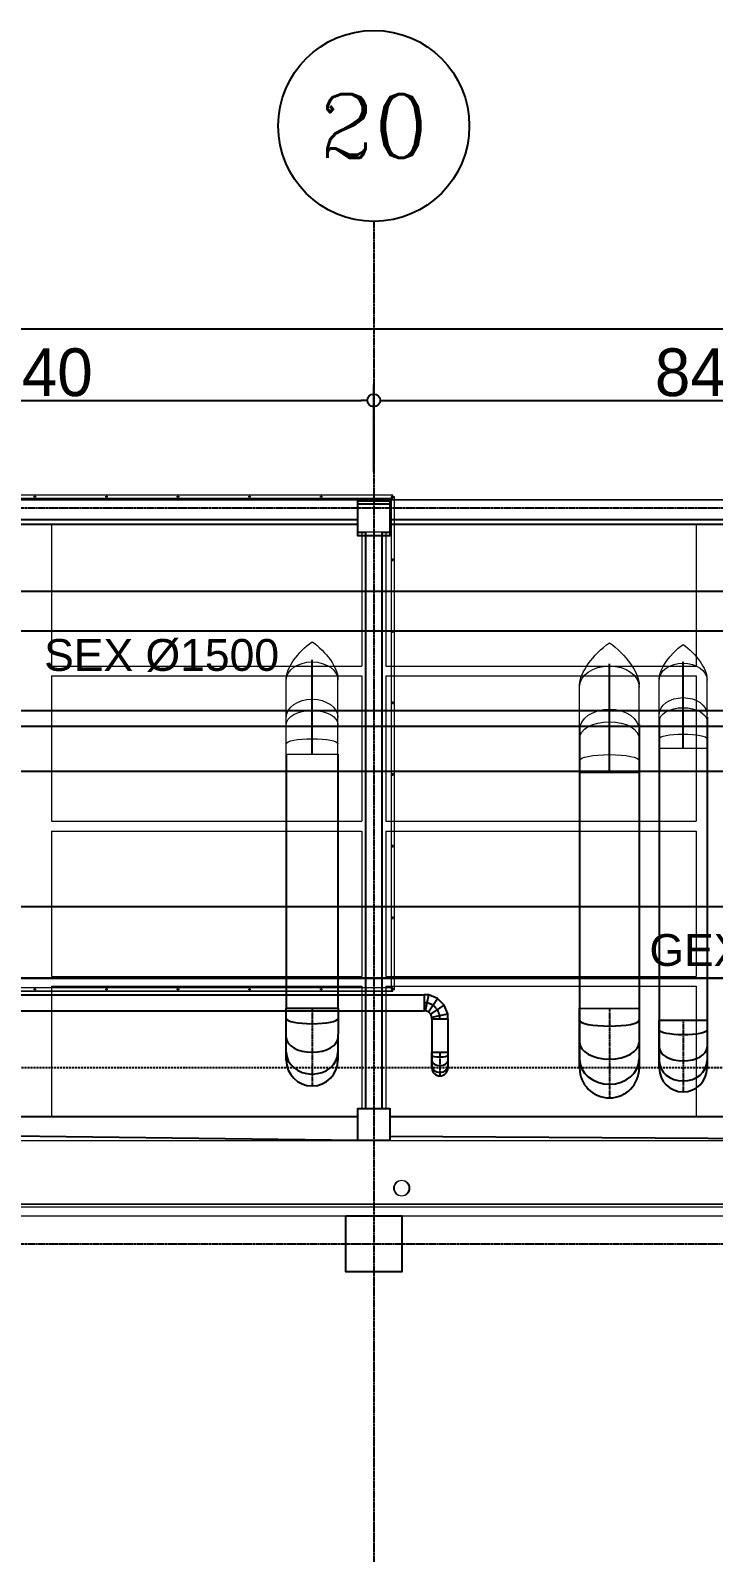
# Model space of a CAD drawing. Extents: x -3450 to 27857, y -1288 to 11880.
# Drawn here: x 16369 to 17227, y 8612 to 10525 of the extents above; entities that cross this region are included whole.
import ezdxf
from ezdxf.enums import TextEntityAlignment as Align

# ---------------------------------------------------------------- set-up
doc = ezdxf.new("R2010")
doc.units = 0
for name, pattern in [('188K-SM-03-F20-MECH-EQ-Y2257103$0$CENTER', [2, 1.25, -0.25, 0.25, -0.25]), ('188K-SM-03-F20-MECH-EQ-Y2257103$0$CENTER2', [1.125, 0.75, -0.125, 0.125, -0.125]), ('188K-SM-03-F20-MECH-EQ-Y2257103$0$HIDDEN', [0.375, 0.25, -0.125]), ('X-S-FAB-L20$0$COL-CEN-LIN', [3.25, 2.5, -0.25, 0.25, -0.25])]:
    doc.linetypes.add(name, pattern=pattern)
for name, color, linetype in [('188K-SM-03-F20-MECH-EQ-Y2257103$0$0-Block Center-Line', 1, '188K-SM-03-F20-MECH-EQ-Y2257103$0$CENTER'), ('188K-SM-03-F20-MECH-EQ-Y2257103$0$0-CF-AAS-AEX', 1, 'Continuous'), ('188K-SM-03-F20-MECH-EQ-Y2257103$0$0-CF-AAS-CVD', 140, 'Continuous'), ('188K-SM-03-F20-MECH-EQ-Y2257103$0$0-CF-AAS-GEX', 5, 'Continuous'), ('188K-SM-03-F20-MECH-EQ-Y2257103$0$0-CF-AAS-SEX', 3, 'Continuous'), ('188K-SM-03-F20-MECH-EQ-Y2257103$0$0-CF-AAS-VEX', 6, 'Continuous'), ('188K-SM-03-F20-MECH-EQ-Y2257103$0$Block Center-Line', 1, '188K-SM-03-F20-MECH-EQ-Y2257103$0$CENTER2'), ('X-S-FAB-L20$0$0-MC', 8, 'Continuous'), ('X-S-FAB-L20$0$0-NC', 8, 'Continuous'), ('X-S-FAB-L20$0$1_l20平面圖_1_A-OBJE-MEP', 8, 'Continuous'), ('X-S-FAB-L20$0$1_l20平面圖_1_A-RAIL', 8, 'Continuous'), ('X-S-FAB-L20$0$1_l20平面圖_1_A-WALL-EX', 8, 'Continuous'), ('X-S-FAB-L20$0$1_l20平面圖_1_S-BEAM-SHOW', 8, 'Continuous'), ('X-S-FAB-L20$0$1_l20平面圖_1_S-COL', 8, 'Continuous'), ('X-S-FAB-L20$0$1_l20平面圖_1_S-SLAB-SHOW', 8, 'Continuous'), ('X-S-FAB-L20$0$A-BLOCK', 8, 'Continuous'), ('X-S-FAB-L20$0$BLOCK', 8, 'Continuous'), ('X-S-FAB-L20$0$CCL', 8, 'X-S-FAB-L20$0$COL-CEN-LIN'), ('X-S-FAB-L20$0$COL-S', 8, 'Continuous'), ('X-S-FAB-L20$0$DIM', 8, 'Continuous'), ('X-S-FAB-L20$0$Steel Frame-188K', 8, 'Continuous')]:
    doc.layers.add(name, color=color, linetype=linetype)
doc.styles.add('188K-SM-03-F20-MECH-EQ-Y2257103$0$Standard', font='arial.ttf')
doc.styles.add('X-S-FAB-L20$0$COL-NUM', font='romanc')
doc.styles.add('X-S-FAB-L20$0$DIM', font='', dxfattribs={"width": 0.8})
doc.styles.add('X-S-FAB-L20$0$Gen-Text', font='c2.shx', dxfattribs={"bigfont": 'chinese.shx'})
doc.styles.get('X-S-FAB-L20$0$DIM').set_extended_font_data('MingLiU')
doc.dimstyles.new('X-S-FAB-L20$0$CIRL', dxfattribs={"dimtxt": 50, "dimasz": 25, "dimexe": 16, "dimexo": 0, "dimgap": 6, "dimtad": 1, "dimdsep": 46, "dimtxsty": 'X-S-FAB-L20$0$DIM', "dimblk": 'X-S-FAB-L20$0$_DotBlank', "dimcen": 10, "dimdle": 8, "dimclrd": 256, "dimclre": 256, "dimclrt": 6, "dimadec": 0, "dimazin": 0, "dimtfac": 1, "dimtix": 1, "dimtmove": 2, "dimatfit": 0, "dimldrblk": 'X-S-FAB-L20$0$ARROW', "dimfxl": 1, "dimtolj": 1, "dimarcsym": 0})

# ---------------------------------------------------------------- blocks, each defined once
blk = doc.blocks.new('X-S-FAB-L20$0$cn-y')
at = {"layer": 'X-S-FAB-L20$0$0-MC'}
blk.add_circle((-50, 0), 50, dxfattribs=at)
at = {"layer": 'X-S-FAB-L20$0$0-NC', "style": 'X-S-FAB-L20$0$COL-NUM'}
blk.add_attdef('GRID-Y', text='', height=50, dxfattribs=at).set_placement((-50, 0), align=Align.MIDDLE_CENTER)
blk = doc.blocks.new('X-S-FAB-L20$0$_DotBlank')
at = {"color": 0, "linetype": 'ByBlock', "lineweight": -2}
blk.add_line((-0.5, 0), (-1, 0), dxfattribs=at)
blk.add_circle((0, 0), 0.5, dxfattribs=at)
blk = doc.blocks.new('*D97')
at = {"layer": 'DefPoints', "color": 0, "transparency": 16777216}
for p in [(0, 10870), (-26160, 10780), (0, 10780)]:
    blk.add_point(p, dxfattribs=at)
at = {"layer": 'X-S-FAB-L20$0$DIM', "lineweight": -2, "transparency": 16777216}
for p, q in [((-26160, 10780), (-26160, 10890)), ((0, 10780), (0, 10890)), ((-26144, 10870), (-16, 10870))]:
    blk.add_line(p, q, dxfattribs=at)
at = {"layer": 'X-S-FAB-L20$0$DIM', "lineweight": -2, "transparency": 16777216, "xscale": 16, "yscale": 16, "zscale": 16, "rotation": 180}
blk.add_blockref('X-S-FAB-L20$0$_DotBlank', (-26160, 10870), dxfattribs=at)
at = {"layer": 'X-S-FAB-L20$0$DIM', "lineweight": -2, "transparency": 16777216, "xscale": 16, "yscale": 16, "zscale": 16}
blk.add_blockref('X-S-FAB-L20$0$_DotBlank', (0, 10870), dxfattribs=at)
at = {"layer": 'X-S-FAB-L20$0$DIM', "color": 6, "transparency": 16777216, "insert": (-13080, 10905), "char_height": 2.5, "attachment_point": 5, "style": 'X-S-FAB-L20$0$Gen-Text'}
blk.add_mtext('\\A1;{\\H24x;26160}', dxfattribs=at)
blk = doc.blocks.new('X-S-FAB-L20$0$ARROW')
at = {"color": 3}
blk.add_solid([(0, 0), (-2.4, -0.4), (-2.4, 0.4)], dxfattribs=at)
blk = doc.blocks.new('*D116')
at = {"layer": 'DefPoints', "color": 0, "transparency": 16777216}
for p in [(-9360, 10780), (-10200, 10690), (-9360, 10690)]:
    blk.add_point(p, dxfattribs=at)
at = {"layer": 'X-S-FAB-L20$0$DIM', "lineweight": -2, "transparency": 16777216}
for p, q in [((-10200, 10690), (-10200, 10800)), ((-9360, 10690), (-9360, 10800)), ((-10184, 10780), (-9376, 10780))]:
    blk.add_line(p, q, dxfattribs=at)
at = {"layer": 'X-S-FAB-L20$0$DIM', "lineweight": -2, "transparency": 16777216, "xscale": 16, "yscale": 16, "zscale": 16, "rotation": 180}
blk.add_blockref('X-S-FAB-L20$0$_DotBlank', (-10200, 10780), dxfattribs=at)
at = {"layer": 'X-S-FAB-L20$0$DIM', "lineweight": -2, "transparency": 16777216, "xscale": 16, "yscale": 16, "zscale": 16}
blk.add_blockref('X-S-FAB-L20$0$_DotBlank', (-9360, 10780), dxfattribs=at)
at = {"layer": 'X-S-FAB-L20$0$DIM', "color": 6, "transparency": 16777216, "insert": (-9780, 10815), "char_height": 2.5, "attachment_point": 5, "style": 'X-S-FAB-L20$0$Gen-Text'}
blk.add_mtext('\\A1;{\\H24x;840}', dxfattribs=at)
blk = doc.blocks.new('*D117')
at = {"layer": 'DefPoints', "color": 0, "transparency": 16777216}
for p in [(-8520, 10780), (-9360, 10690), (-8520, 10690)]:
    blk.add_point(p, dxfattribs=at)
at = {"layer": 'X-S-FAB-L20$0$DIM', "lineweight": -2, "transparency": 16777216}
for p, q in [((-9360, 10690), (-9360, 10800)), ((-8520, 10690), (-8520, 10800)), ((-9344, 10780), (-8536, 10780))]:
    blk.add_line(p, q, dxfattribs=at)
at = {"layer": 'X-S-FAB-L20$0$DIM', "lineweight": -2, "transparency": 16777216, "xscale": 16, "yscale": 16, "zscale": 16, "rotation": 180}
blk.add_blockref('X-S-FAB-L20$0$_DotBlank', (-9360, 10780), dxfattribs=at)
at = {"layer": 'X-S-FAB-L20$0$DIM', "lineweight": -2, "transparency": 16777216, "xscale": 16, "yscale": 16, "zscale": 16}
blk.add_blockref('X-S-FAB-L20$0$_DotBlank', (-8520, 10780), dxfattribs=at)
at = {"layer": 'X-S-FAB-L20$0$DIM', "color": 6, "transparency": 16777216, "insert": (-8940, 10815), "char_height": 2.5, "attachment_point": 5, "style": 'X-S-FAB-L20$0$Gen-Text'}
blk.add_mtext('\\A1;{\\H24x;840}', dxfattribs=at)
blk = doc.blocks.new('X-S-FAB-L20$0$鋼棚_AAS')
at = {"layer": 'X-S-FAB-L20$0$Steel Frame-188K'}
for points in [[(16705, 111.9), (15905, 111.9), (15905, 101.9), (15865, 101.9), (15065, 105.1), (15065, 101.9), (15025, 101.9), (14225, 106.8), (14225, 101.9), (14185, 101.9), (13385, 111.9), (13385, 101.9), (13345, 101.9), (13345, 111.9), (12570, 111.9), (12570, 76.9), (12480, 76.9), (12480, 111.9), (12002.2, 111.9), (12002.2, 76.9), (11912.2, 76.9), (11912.2, 111.9), (10170, 111.9)], [(12480, 930.9), (12570, 930.9), (12570, 894.7), (13345, 894.7), (13345, 905.9), (13385, 905.9), (13385, 882.2), (13385, 882.2), (14185, 882.2), (14185, 905.9), (14225, 905.9), (14225, 882.2), (15025, 882.2), (15025, 905.9), (15065, 905.9), (15065, 882.2), (15865, 882.2), (15865, 905.9), (15905, 905.9), (15905, 882.2), (16705, 882.2)]]:
    blk.add_lwpolyline(points, dxfattribs=at)
for points in [[(14195, 865.9), (14185, 865.9), (14185, 875.9), (13385, 875.9), (13385, 865.9), (13375, 865.9), (13375, 141.9), (13385, 141.9), (13385, 131.9), (14185, 131.9), (14185, 141.9), (14195, 141.9)], [(15035, 865.9), (15025, 865.9), (15025, 875.9), (14225, 875.9), (14225, 865.9), (14215, 865.9), (14215, 141.9), (14225, 141.9), (14225, 131.9), (15025, 131.9), (15025, 141.9), (15035, 141.9)]]:
    blk.add_lwpolyline(points, close=True, dxfattribs=at)
blk = doc.blocks.new('*U731')
for p, q in [((100, 30), (160, 30)), ((160, 30), (160, -30)), ((160, -30), (100, -30))]:
    blk.add_line(p, q)
blk.add_arc((100, 0), 30, 90.0267, 270.0267)
for centre, ratio in [((109.1, 0), 0.847759), ((126, 0), 0.566454), ((148.1, 0), 0.198912)]:
    blk.add_ellipse(centre, major_axis=(0, -30), ratio=ratio, start_param=3.141593, end_param=6.283185)
at = {"layer": '188K-SM-03-F20-MECH-EQ-Y2257103$0$0-Block Center-Line'}
blk.add_line((160, 0), (70, 0), dxfattribs=at)
blk = doc.blocks.new('*U685')
for p, q in [((85, 37.5), (160, 37.5)), ((160, 37.5), (160, -37.5)), ((160, -37.5), (85, -37.5))]:
    blk.add_line(p, q)
blk.add_arc((85, 0), 37.5, 90.0267, 270.0267)
for centre, ratio in [((96.4, 0), 0.847759), ((117.5, 0), 0.566454), ((145.1, 0), 0.198912)]:
    blk.add_ellipse(centre, major_axis=(0, -37.5), ratio=ratio, start_param=3.141593, end_param=6.283185)
at = {"layer": '188K-SM-03-F20-MECH-EQ-Y2257103$0$0-Block Center-Line'}
blk.add_line((160, 0), (47.5, 0), dxfattribs=at)
blk = doc.blocks.new('*U603')
at = {"color": 0, "linetype": 'Continuous', "lineweight": 0}
for p, q in [((23.4, 30), (21.2, 30)), ((109.2, 30), (23.4, 30)), ((109.2, -30), (109.2, 30)), ((23.4, -30), (21.2, -30)), ((109.2, -30), (23.4, -30))]:
    blk.add_line(p, q, dxfattribs=at)
at = {"color": 0, "linetype": 'Continuous', "lineweight": 0, "extrusion": (1.14319e-17, 2.30683e-16, -1)}
blk.add_ellipse((0, 0), major_axis=(-27.7, -27.7), ratio=0.414214, start_param=1.178097, end_param=2.748894, dxfattribs=at)
at = {"color": 0, "linetype": 'Continuous', "lineweight": 0, "extrusion": (6.7124e-32, 2.19251e-16, -1)}
for centre, ratio, end_param in [((23.4, 0), 0.707107, 6.283185), ((23.4, 0), 0.707107, 6.283185), ((66.8, 0), 0.707107, 6.283185), ((75.2, 0), 0.566454, 6.283185), ((97.3, 0), 0.198912, 6.283185), ((66.8, 0), 0.707107, 4.712389)]:
    blk.add_ellipse(centre, major_axis=(0, 30), ratio=ratio, start_param=3.141593, end_param=end_param, dxfattribs=at)
at = {"color": 0, "linetype": 'Continuous', "lineweight": 0, "extrusion": (-1.14319e-17, 2.30683e-16, -1)}
blk.add_ellipse((0, 0), major_axis=(-27.7, 27.7), ratio=0.414214, start_param=3.534292, end_param=5.105088, dxfattribs=at)
at = {"layer": '188K-SM-03-F20-MECH-EQ-Y2257103$0$Block Center-Line'}
blk.add_line((109.2, 0), (0, 0), dxfattribs=at)
blk = doc.blocks.new('*U594')
at = {"color": 0, "linetype": 'Continuous', "lineweight": 0}
for p, q in [((29.3, 37.5), (26.5, 37.5)), ((136.5, 37.5), (29.3, 37.5)), ((136.5, -37.5), (136.5, 37.5)), ((29.3, -37.5), (26.5, -37.5)), ((136.5, -37.5), (29.3, -37.5))]:
    blk.add_line(p, q, dxfattribs=at)
at = {"color": 0, "linetype": 'Continuous', "lineweight": 0, "extrusion": (1.14319e-17, 2.30683e-16, -1)}
blk.add_ellipse((0, 0), major_axis=(-34.6, -34.6), ratio=0.414214, start_param=1.178097, end_param=2.748894, dxfattribs=at)
at = {"color": 0, "linetype": 'Continuous', "lineweight": 0, "extrusion": (6.7124e-32, 2.19251e-16, -1)}
for centre, ratio, end_param in [((29.3, 0), 0.707107, 6.283185), ((29.3, 0), 0.707107, 6.283185), ((83.5, 0), 0.707107, 6.283185), ((94, 0), 0.566454, 6.283185), ((121.6, 0), 0.198912, 6.283185), ((83.5, 0), 0.707107, 4.712389)]:
    blk.add_ellipse(centre, major_axis=(0, 37.5), ratio=ratio, start_param=3.141593, end_param=end_param, dxfattribs=at)
at = {"color": 0, "linetype": 'Continuous', "lineweight": 0, "extrusion": (-1.14319e-17, 2.30683e-16, -1)}
blk.add_ellipse((0, 0), major_axis=(-34.6, 34.6), ratio=0.414214, start_param=3.534292, end_param=5.105088, dxfattribs=at)
at = {"layer": '188K-SM-03-F20-MECH-EQ-Y2257103$0$Block Center-Line'}
blk.add_line((136.5, 0), (0, 0), dxfattribs=at)
blk = doc.blocks.new('*U687')
for p, q in [((95, 32.5), (160, 32.5)), ((160, 32.5), (160, -32.5)), ((160, -32.5), (95, -32.5))]:
    blk.add_line(p, q)
blk.add_arc((95, 0), 32.5, 90.0267, 270.0267)
for centre, ratio in [((104.9, 0), 0.847759), ((123.2, 0), 0.566454), ((147.1, 0), 0.198912)]:
    blk.add_ellipse(centre, major_axis=(0, -32.5), ratio=ratio, start_param=3.141593, end_param=6.283185)
at = {"layer": '188K-SM-03-F20-MECH-EQ-Y2257103$0$0-Block Center-Line'}
blk.add_line((160, 0), (62.5, 0), dxfattribs=at)
blk = doc.blocks.new('*U607')
at = {"color": 0, "linetype": 'Continuous', "lineweight": 0}
for p, q in [((25.4, 32.5), (23, 32.5)), ((118.3, 32.5), (25.4, 32.5)), ((118.3, -32.5), (118.3, 32.5)), ((25.4, -32.5), (23, -32.5)), ((118.3, -32.5), (25.4, -32.5))]:
    blk.add_line(p, q, dxfattribs=at)
at = {"color": 0, "linetype": 'Continuous', "lineweight": 0, "extrusion": (1.14319e-17, 2.30683e-16, -1)}
blk.add_ellipse((0, 0), major_axis=(-30, -30), ratio=0.414214, start_param=1.178097, end_param=2.748894, dxfattribs=at)
at = {"color": 0, "linetype": 'Continuous', "lineweight": 0, "extrusion": (6.7124e-32, 2.19251e-16, -1)}
for centre, ratio, end_param in [((25.4, 0), 0.707107, 6.283185), ((25.4, 0), 0.707107, 6.283185), ((72.3, 0), 0.707107, 6.283185), ((81.5, 0), 0.566454, 6.283185), ((105.4, 0), 0.198912, 6.283185), ((72.3, 0), 0.707107, 4.712389)]:
    blk.add_ellipse(centre, major_axis=(0, 32.5), ratio=ratio, start_param=3.141593, end_param=end_param, dxfattribs=at)
at = {"color": 0, "linetype": 'Continuous', "lineweight": 0, "extrusion": (-1.14319e-17, 2.30683e-16, -1)}
blk.add_ellipse((0, 0), major_axis=(-30, 30), ratio=0.414214, start_param=3.534292, end_param=5.105088, dxfattribs=at)
at = {"layer": '188K-SM-03-F20-MECH-EQ-Y2257103$0$Block Center-Line'}
blk.add_line((118.3, 0), (0, 0), dxfattribs=at)
blk = doc.blocks.new('188K-SM-03-F20-MECH-EQ-Y2257103$0$SEX')
at = {"layer": '188K-SM-03-F20-MECH-EQ-Y2257103$0$0-CF-AAS-SEX'}
for p, q in [((13349.7, 625.1), (15664.9, 625.1)), ((13349.7, 475.1), (15664.9, 475.1))]:
    blk.add_line(p, q, dxfattribs=at)
at = {"layer": '188K-SM-03-F20-MECH-EQ-Y2257103$0$0-CF-AAS-SEX', "style": '188K-SM-03-F20-MECH-EQ-Y2257103$0$Standard'}
blk.add_text('SEX %%C1500', height=40, dxfattribs=at).set_placement((13700.9, 545.1), align=Align.MIDDLE_LEFT)
blk = doc.blocks.new('188K-SM-03-F20-MECH-EQ-Y2257103$0$VEX')
at = {"layer": '188K-SM-03-F20-MECH-EQ-Y2257103$0$0-CF-AAS-VEX'}
for p, q in [((15710.84, 665.09), (8931.2, 665.1)), ((15710.84, 545.09), (8931.2, 545.1))]:
    blk.add_line(p, q, dxfattribs=at)
blk = doc.blocks.new('*U730')
for p, q in [((140, 10), (160, 10)), ((160, 10), (160, -10)), ((160, -10), (140, -10))]:
    blk.add_line(p, q)
blk.add_arc((140, 0), 10, 90.0267, 270.0267)
for centre, ratio in [((143, 0), 0.847759), ((148.7, 0), 0.566454), ((156, 0), 0.198912)]:
    blk.add_ellipse(centre, major_axis=(0, -10), ratio=ratio, start_param=3.141593, end_param=6.283185)
at = {"layer": '188K-SM-03-F20-MECH-EQ-Y2257103$0$0-Block Center-Line'}
blk.add_line((160, 0), (130, 0), dxfattribs=at)
blk = doc.blocks.new('*U710')
for p, q in [((-20, 30), (-20, 10)), ((-18, 10), (-14, 30)), ((-14.3, 8.5), (-3, 25.4)), ((-11.5, 5.7), (5.4, 17)), ((-10, 2), (10, 6)), ((-10, 0), (10, 0))]:
    blk.add_line(p, q)
for points in [[(10, 0), (10, 6), (5.4, 17), (-3, 25.4), (-14, 30), (-20, 30)], [(-10, 0), (-10, 2), (-11.5, 5.7), (-14.3, 8.5), (-18, 10), (-20, 10)]]:
    blk.add_lwpolyline(points)
at = {"layer": '188K-SM-03-F20-MECH-EQ-Y2257103$0$Block Center-Line'}
blk.add_lwpolyline([(0, 0), (0, 4), (-3, 11.3), (-8.7, 17), (-16, 20), (-20, 20)], dxfattribs=at)
blk = doc.blocks.new('188K-SM-03-F20-MECH-EQ-Y2257103$0$AEX')
at = {"layer": '188K-SM-03-F20-MECH-EQ-Y2257103$0$0-CF-AAS-AEX'}
for p, q in [((11294.7, 117.9), (14178.1, 117.9)), ((11294.7, 97.9), (14178.1, 97.9)), ((14188, 87.9), (14188.1, 26.2)), ((14208, 87.9), (14208.1, 26.2))]:
    blk.add_line(p, q, dxfattribs=at)
blk.add_blockref('*U710', (14198.1, 87.9), dxfattribs=at)
at = {"layer": '188K-SM-03-F20-MECH-EQ-Y2257103$0$0-CF-AAS-AEX', "rotation": 89.97326998849451}
blk.add_blockref('*U730', (14198, -114), dxfattribs=at)
blk = doc.blocks.new('188K-SM-03-F20-MECH-EQ-Y2257103$0$GEX')
at = {"layer": '188K-SM-03-F20-MECH-EQ-Y2257103$0$0-CF-AAS-GEX'}
for p, q in [((15863.4, 488.8, 0), (11544.8, 488.8, 0)), ((15863.4, 228.8, 0), (11544.8, 228.8, 0))]:
    blk.add_line(p, q, dxfattribs=at)
at = {"layer": '188K-SM-03-F20-MECH-EQ-Y2257103$0$0-CF-AAS-GEX', "style": '188K-SM-03-F20-MECH-EQ-Y2257103$0$Standard'}
blk.add_text('GEX %%C2400', height=40, dxfattribs=at).set_placement((14551.3, 264.3), align=Align.MIDDLE_LEFT)
blk = doc.blocks.new('188K-SM-03-F20-MECH-EQ-Y2257103')
at = {"color": 2, "linetype": '188K-SM-03-F20-MECH-EQ-Y2257103$0$HIDDEN', "ltscale": 10}
blk.add_line((25119.888, 9221), (2597.07, 9221), dxfattribs=at)
at = {"layer": '188K-SM-03-F20-MECH-EQ-Y2257103$0$0-CF-AAS-CVD'}
for p, q in [((8848.693, 9423.777, -0.004), (19532.029, 9423.777, -0.004)), ((8848.693, 9333.777, -0.004), (19532.029, 9333.777, -0.004))]:
    blk.add_line(p, q, dxfattribs=at)
at = {"layer": '188K-SM-03-F20-MECH-EQ-Y2257103$0$0-CF-AAS-SEX'}
for p, q in [((17158.585, 9661.971), (17158.585, 9219.596)), ((17218.585, 9661.971), (17218.585, 9219.596)), ((17058.455, 9652.501), (17058.453, 9219.596)), ((17133.455, 9652.501), (17133.453, 9219.596)), ((16690, 9615.483), (16690, 9296)), ((16755, 9615.483), (16755, 9296))]:
    blk.add_line(p, q, dxfattribs=at)
at = {"color": 1}
for name, p in [('188K-SM-03-F20-MECH-EQ-Y2257103$0$VEX', (2595, 9105)), ('188K-SM-03-F20-MECH-EQ-Y2257103$0$SEX', (2685, 9195)), ('188K-SM-03-F20-MECH-EQ-Y2257103$0$AEX', (2685, 9195)), ('188K-SM-03-F20-MECH-EQ-Y2257103$0$GEX', (2595, 9105))]:
    blk.add_blockref(name, p, dxfattribs=at)
at = {"layer": '188K-SM-03-F20-MECH-EQ-Y2257103$0$0-CF-AAS-SEX'}
for name, p, rotation in [('*U607', (16722.5, 9733.787), 270), ('*U594', (17095.955, 9729.006), 270), ('*U603', (17188.587, 9732.019), 270), ('*U687', (16722.463, 9136), 89.97326998849451), ('*U685', (17095.915, 9136), 89.97326998849451), ('*U731', (17188.539, 9121), 89.97326998849451)]:
    blk.add_blockref(name, p, dxfattribs=dict(at, rotation=rotation))
blk = doc.blocks.new('X-S-FAB-L20$0$FAB2-L05')
at = {"layer": 'X-S-FAB-L20$0$CCL'}
for p, q in [((-9360, 11005), (-9360, 0)), ((-26880, 10645), (1210, 10645)), ((-26880, 9720), (1210, 9720))]:
    blk.add_line(p, q, dxfattribs=at)
at = {"layer": 'X-S-FAB-L20$0$COL-S'}
for points in [[(-9380, 10650), (-9340, 10650), (-9340, 10610), (-9380, 10610)], [(-9380, 9890), (-9340, 9890), (-9340, 9850), (-9380, 9850)], [(-9395, 9755), (-9325, 9755), (-9325, 9685), (-9395, 9685)]]:
    blk.add_lwpolyline(points, close=True, dxfattribs=at)
at = {"layer": 'X-S-FAB-L20$0$A-BLOCK'}
ref = blk.add_blockref('X-S-FAB-L20$0$cn-y', (-9240, 11125), dxfattribs=dict(at, xscale=2.399999999999997, yscale=2.399999999999997, zscale=2.399999999999997))
ref.add_attrib('GRID-Y', '20', dxfattribs={"layer": 'X-S-FAB-L20$0$0-NC', "height": 80, "style": 'X-S-FAB-L20$0$COL-NUM'}).set_placement((-9360, 11125), align=Align.MIDDLE_CENTER)
at = {"layer": 'X-S-FAB-L20$0$DIM'}
for base, p1, p2, picture, middle in [((0, 10870), (-26160, 10780), (0, 10780), '*D97', (-13080, 10905.005)), ((-9360, 10780), (-10200, 10690), (-9360, 10690), '*D116', (-9780, 10815)), ((-8520, 10780), (-9360, 10690), (-8520, 10690), '*D117', (-8940, 10815))]:
    dim = blk.add_linear_dim(base=base, p1=p1, p2=p2, text='{\\H24x;<>}', dimstyle='X-S-FAB-L20$0$CIRL', override={"dimtxt": 2.5, "dimasz": 16, "dimexe": 20, "dimgap": 5, "dimtxsty": 'X-S-FAB-L20$0$Gen-Text', "dimblk1": 'X-S-FAB-L20$0$_DotBlank', "dimblk2": 'X-S-FAB-L20$0$_DotBlank', "dimsah": 1}, dxfattribs=at)
    dim.commit()
    dim.dimension.update_dxf_attribs({"geometry": picture, "text_midpoint": middle})
blk = doc.blocks.new('X-S-FAB-L20')
at = {"layer": 'X-S-FAB-L20$0$1_l20平面圖_1_A-OBJE-MEP', "color": 8, "lineweight": 0, "ltscale": 10, "flags": 128}
blk.add_lwpolyline([(16844.5, 9070, 1), (16825.5, 9070, 1)], format="xyb", close=True, dxfattribs=at)
at = {"layer": 'X-S-FAB-L20$0$1_l20平面圖_1_A-OBJE-MEP', "color": 8, "lineweight": 0, "ltscale": 10}
blk.add_circle((16835, 9070), 10, dxfattribs=at)
at = {"layer": 'X-S-FAB-L20$0$1_l20平面圖_1_A-RAIL', "color": 4, "lineweight": 0, "ltscale": 10}
for p, q in [((16375.7, 9939), (16372.3, 9939)), ((16374, 9940.7), (16374, 9937.3)), ((16465.7, 9939), (16462.3, 9939)), ((16464, 9940.7), (16464, 9937.3)), ((16555.7, 9939), (16552.3, 9939)), ((16554, 9940.7), (16554, 9937.3)), ((16645.7, 9939), (16642.3, 9939)), ((16644, 9940.7), (16644, 9937.3)), ((16735.7, 9939), (16732.3, 9939)), ((16734, 9940.7), (16734, 9937.3)), ((16825.7, 9859.7), (16822.3, 9859.7)), ((16824, 9858.1), (16824, 9861.4)), ((16825.7, 9769.7), (16822.3, 9769.7)), ((16824, 9768.1), (16824, 9771.4)), ((16824, 9678.1), (16824, 9681.5)), ((16825.7, 9679.7), (16822.3, 9679.7)), ((16825.7, 9589.7), (16822.3, 9589.7)), ((16824, 9588.1), (16824, 9591.5)), ((16825.7, 9499.7), (16822.3, 9499.7)), ((16824, 9498), (16824, 9501.5)), ((16825.7, 9409.7), (16822.3, 9409.7)), ((16824, 9408), (16824, 9411.5)), ((16375.7, 9319.8), (16372.3, 9319.8)), ((16374, 9321.5), (16374, 9318)), ((16465.7, 9319.8), (16462.3, 9319.8)), ((16464, 9321.5), (16464, 9318)), ((16555.7, 9319.8), (16552.3, 9319.8)), ((16554, 9321.5), (16554, 9318)), ((16645.7, 9319.8), (16642.3, 9319.8)), ((16644, 9321.5), (16644, 9318)), ((16735.7, 9319.8), (16732.3, 9319.8)), ((16734, 9321.5), (16734, 9318))]:
    blk.add_line(p, q, dxfattribs=at)
at = {"layer": 'X-S-FAB-L20$0$1_l20平面圖_1_A-RAIL', "color": 4, "lineweight": 0, "ltscale": 10, "flags": 128}
for points in [[(15467, 9941.1), (15467, 9936.9), (16824, 9936.9), (16824, 9941.1)], [(15468, 9941), (15468, 9937), (16823, 9937), (16823, 9941)], [(16826.1, 9939), (16821.9, 9939), (16821.9, 9319.8), (16826.1, 9319.8)], [(16826, 9938), (16822, 9938), (16822, 9320.8), (16826, 9320.8)], [(15630, 9321.9), (15630, 9317.6), (16824, 9317.6), (16824, 9321.9)], [(15631, 9321.8), (15631, 9317.8), (16823, 9317.8), (16823, 9321.8)]]:
    blk.add_lwpolyline(points, close=True, dxfattribs=at)
at = {"layer": 'X-S-FAB-L20$0$1_l20平面圖_1_A-WALL-EX', "color": 6, "lineweight": 0, "ltscale": 10}
blk.add_line((15170, 9046.5), (23740, 9046.5), dxfattribs=at)
at = {"layer": 'X-S-FAB-L20$0$1_l20平面圖_1_A-WALL-EX', "color": 6, "lineweight": 0, "ltscale": 10, "flags": 128}
blk.add_lwpolyline([(23740, 9050), (15170, 9050)], dxfattribs=at)
at = {"layer": 'X-S-FAB-L20$0$1_l20平面圖_1_A-WALL-EX', "color": 12, "lineweight": 0, "ltscale": 10, "flags": 128}
blk.add_lwpolyline([(15170, 9050), (23736, 9050)], dxfattribs=at)
blk.add_lwpolyline([(15170, 9050), (23736, 9050)], dxfattribs=at)
at = {"layer": 'X-S-FAB-L20$0$1_l20平面圖_1_A-WALL-EX', "color": 4, "lineweight": 0, "ltscale": 10, "flags": 128}
blk.add_lwpolyline([(15155, 9035), (23740, 9035)], dxfattribs=at)
at = {"layer": 'X-S-FAB-L20$0$1_l20平面圖_1_S-BEAM-SHOW', "color": 8, "lineweight": 0, "ltscale": 10, "flags": 128}
for points in [[(15980, 9935), (16780, 9935)], [(16780, 9935), (16780, 9905)], [(16820, 9935), (17620, 9935)], [(16820, 9905), (16820, 9935)], [(16395, 9905), (16780, 9905)], [(16395, 9905), (16395, 9726.2)], [(16785, 9895), (16815, 9895)], [(16785, 9895), (16785, 9726.2)], [(16815, 9895), (16815, 9726.2)], [(16820, 9905), (17205, 9905)], [(17205, 9905), (17205, 9726.2)], [(16395, 9726.2), (16785, 9726.2)], [(16815, 9726.2), (17205, 9726.2)], [(16395, 9713.7), (16395, 9531.2)], [(16395, 9713.7), (16785, 9713.7)], [(16785, 9713.7), (16785, 9531.2)], [(16815, 9713.7), (16815, 9531.2)], [(16815, 9713.7), (17205, 9713.7)], [(17205, 9713.7), (17205, 9531.2)], [(16395, 9531.2), (16785, 9531.2)], [(16815, 9531.2), (17205, 9531.2)], [(16395, 9518.7), (16395, 9336.2)], [(16395, 9518.7), (16785, 9518.7)], [(16785, 9518.7), (16785, 9336.2)], [(16815, 9518.7), (16815, 9336.2)], [(16815, 9518.7), (17205, 9518.7)], [(17205, 9518.7), (17205, 9336.2)], [(16395, 9336.2), (16785, 9336.2)], [(16815, 9336.2), (17205, 9336.2)], [(16395, 9323.7), (16395, 9160)], [(16395, 9323.7), (16785, 9323.7)], [(16785, 9323.7), (16785, 9170)], [(16815, 9323.7), (16815, 9170)], [(16815, 9323.7), (17205, 9323.7)], [(17205, 9323.7), (17205, 9160)], [(16395, 9160), (16780, 9160)], [(16820, 9160), (17205, 9160)], [(15980, 9130), (16780, 9130)], [(16820, 9130), (17620, 9130)]]:
    blk.add_lwpolyline(points, dxfattribs=at)
at = {"layer": 'X-S-FAB-L20$0$1_l20平面圖_1_S-COL', "color": 1, "lineweight": 0, "ltscale": 10, "flags": 128}
blk.add_lwpolyline([(16780, 9895), (16820, 9895), (16820, 9935), (16780, 9935)], close=True, dxfattribs=at)
at = {"layer": 'X-S-FAB-L20$0$1_l20平面圖_1_S-SLAB-SHOW', "color": 15, "lineweight": 0, "ltscale": 10, "flags": 128}
blk.add_lwpolyline([(15276, 9130), (18926.3, 9130), (18926.3, 9935), (15471, 9935), (15471, 9261), (15451, 9261), (15451, 9271), (15374.4, 9271), (15352.6, 9271), (15352.6, 9297), (15276, 9297)], close=True, dxfattribs=at)
at = {"layer": 'X-S-FAB-L20$0$BLOCK'}
blk.add_blockref('X-S-FAB-L20$0$FAB2-L05', (26160, -720), dxfattribs=at)
at = {"layer": 'X-S-FAB-L20$0$Steel Frame-188K'}
blk.add_blockref('X-S-FAB-L20$0$鋼棚_AAS', (2595, 9028.1), dxfattribs=at)

msp = doc.modelspace()

# ---------------------------------------------------------------- block references
for name in ['X-S-FAB-L20', '188K-SM-03-F20-MECH-EQ-Y2257103']:
    msp.add_blockref(name, (0, 0))

doc.saveas('drawing.dxf')
